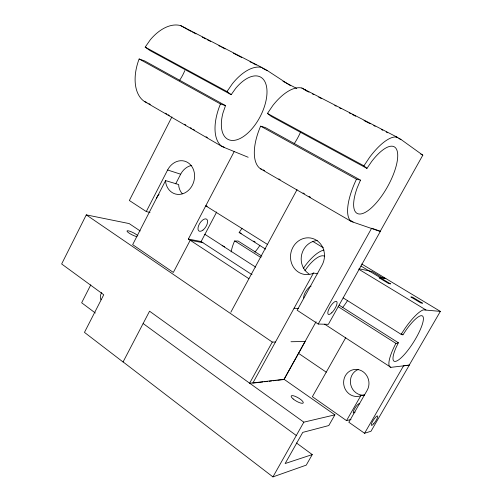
<?xml version="1.0" encoding="UTF-8"?>
<svg xmlns="http://www.w3.org/2000/svg" width="502" height="502" viewBox="0 0 502 502"><rect width="100%" height="100%" fill="white"/><g stroke="black" fill="none" stroke-linecap="round" stroke-linejoin="round"><path stroke-width="0.75" d="M275.391 342.019L272.272 342.069L249.588 383.264L284.101 379.317L334.89 414.847L303.829 422.163L149.558 311.196L123.053 361.992L84.461 332.38L103.751 294.743L61.646 263.97L86.281 214.869L129.177 223.585L140.221 230.983M248.164 157.264L222.336 146.691L144.607 101.592A42.218 25.746 -64 0 1 138.954 59.437L139.161 58.998L144.714 60.949L225.523 105.602L222.932 113.082A35.165 18.103 -62.5 0 0 241.343 137.843A35.165 18.103 -62.5 0 0 266.813 88.44A35.165 18.103 -62.5 0 0 235.695 88.327L231.177 94.683L149.922 50.514L145.185 47.119L150.324 39.752A42.218 25.746 -64 0 1 180.808 25.671L261.862 67.488L267.12 70.418L290.576 85.748M360.492 180.111L357.154 187.961A38.121 13.579 -60.8 0 0 368.706 210.118A38.121 13.579 -60.8 0 0 397.678 157.321A38.121 13.579 -60.8 0 0 371.712 161.424L366.937 168.402L271.293 116.42L267.447 113.439L272.919 105.401A45.55 21.322 -61.9 0 1 301.821 88.019L396.862 137.052L400.778 139.311L422.816 155.168L380.152 231.447L351.469 221.577L260.582 168.841A45.55 21.322 -61.9 0 1 260.419 126.629L260.651 126.159L265.407 127.577L360.492 180.111L356.502 179.195L260.651 126.159M339.157 305.166L398.381 342.759L395.946 347.811A26.7 6.463 -57.9 0 0 402.529 356.476A26.7 6.463 -57.9 0 0 423.286 320.295A26.7 6.463 -57.9 0 0 406.256 329.845L402.937 334.834L401.129 334.332L343.161 297.881M225.523 105.602L220.485 103.996L220.259 104.454A44.433 22.885 -62.5 0 0 222.336 146.691M171.929 116.859L129.353 200.493L146.277 211.562L150.023 212.434M90.78 284.847L81.65 302.775L95.317 313.003M146.277 211.562L167.618 169.983A17.055 14.37 -73.9 0 1 190.691 165.007A17.055 14.37 -73.9 0 1 186.8 191.714A17.055 14.37 -73.9 0 1 165.754 182.753L165.585 180.607L178.681 184.56L178.85 186.65A16.616 14.112 -73.7 0 0 182.27 193.766M261.849 256.108L238.03 240.991L234.503 241.142A30.666 13.579 -57.8 0 0 231.14 251.948M165.585 180.607L132.66 244.65L173.334 272.429L190.202 240.257L202.927 242.73L252.023 274.688M175.7 183.82L180.657 174.213A16.616 14.112 -73.7 0 1 191.72 165.428M230.826 312.231L248.923 278.704L188.357 239.052L234.196 151.56M216.688 211.982L201.12 241.55L188.357 239.052M356.502 179.195L356.238 179.685A48.173 17.168 -60.8 0 0 351.469 221.577M248.923 278.704L297.046 189.643M317.848 273.772L313.48 273.032L252.813 383.114L262.922 381.953M284.101 379.317L305.178 341.46L290.984 341.743M318.224 324.041L371.643 228.197L380.416 231.265L328.358 324.336L318.224 324.041L297.153 310.255L322.002 265.238A18.474 16.93 -77.9 0 0 312.313 238.387A18.474 16.93 -77.9 0 0 290.495 256.359A18.474 16.93 -77.9 0 0 311.397 273.966L313.48 273.032M316.059 321.744L283.919 379.537L277.7 380.252M123.053 361.879L272.937 476.9L303.829 422.163M398.381 342.759L395.714 343.701A33.734 8.17 -57.9 0 0 390.889 367.351L324.681 324.192M351.017 419.446L346.524 420.626L312.376 396.693L345.796 337.557M296.475 442.977L312.257 454.586L306.251 465.122L272.937 476.9M334.89 414.847L328.797 425.552L302.75 432.385L285.136 463.541L312.257 454.586M346.524 420.626L360.863 395.62L364.458 394.917M364.571 433.276L403.564 365.832L409.375 365.023L371.009 431.231L364.571 433.276L348.834 422.245L367.169 390.305A13.604 12.632 77 0 0 359.815 370.043A13.604 12.632 77 0 0 343.619 382.217A13.604 12.632 77 0 0 359.313 396.21L360.863 395.62M361.735 264.008L440.354 311.391L409.186 365.18L390.889 367.351M401.129 334.332L405.089 328.277A33.734 8.17 -57.9 0 1 423.362 309.866L440.354 311.391M366.937 168.402L363.925 165.823L369.648 157.258A48.173 17.168 -60.8 0 1 396.862 137.052M303.384 268.407L305.065 265.884A31.839 11.64 -57.8 0 1 323.985 250.065M265.596 249.117L239.165 232.495L242.02 228.266M304.909 270.735L306.904 267.823A25.2 9.212 -57.8 0 1 324.694 256.309M145.185 47.119L227.017 91.552L232.376 83.746A44.433 22.885 -62.5 0 1 261.862 67.488M264.472 381.771L267.585 381.413M269.141 381.238L271.475 380.968M273.032 380.786L276.144 380.428M294.09 308.209L298.665 308.523M222.129 245.541L224.425 246.902L204.722 234.227M385.693 278.491L382.687 277.907L372.07 271.507L359.018 268.783M385.843 278.516L379.776 277.342L360.969 266.035M207.213 206.24L205.757 205.839L267.497 244.43M260.582 168.841L261.912 169.268M167.618 169.983L180.657 174.213M144.607 101.592L146.948 102.471M239.165 232.495L241.249 233.367M307.588 91.427L308.981 92.142M312.464 93.943L313.857 94.658M318.732 97.175L321.518 98.612M334.746 105.445L336.139 106.16M339.622 107.961L341.015 108.677M349.373 112.994L350.766 113.709M352.159 114.431L355.636 116.226M363.994 120.536L370.263 123.774M373.745 125.569L375.138 126.291M381.401 129.522L382.794 130.244M386.276 132.039L387.669 132.76M396.028 137.071L397.421 137.793M398.814 138.508L400.903 139.587M187.679 29.612L191.143 31.4M192.53 32.115L195.993 33.904M202.224 37.117L205.688 38.905M207.075 39.62L210.533 41.409M218.847 45.701L220.234 46.416M221.614 47.132L225.078 48.92M233.392 53.206L241.7 57.498M250.015 61.79L251.395 62.505M252.782 63.214L256.246 65.003M262.477 68.222L267.328 70.726M296.738 88.446L282.99 81.311M420.732 154.083L422.816 155.168M267.447 113.439L363.925 165.823M180.808 25.671L184.554 27.729M185.1 28.03L186.744 28.934M139.161 58.998L220.485 103.996M301.821 88.019L306.891 91.063L304.909 89.758M200.756 241.343L202.927 242.73M263.249 169.877L264.604 170.661M278.805 178.894L280.154 179.678M303.051 192.956L304.394 193.734M309.081 196.451L310.424 197.23M350.503 220.472L353.132 221.997M148.937 103.625L150.267 104.391M165.422 113.182L166.72 113.935M168.013 114.688L169.312 115.441M184.485 124.239L185.809 125.004M190.44 127.696L191.764 128.462M193.088 129.227L194.412 129.999M206.084 136.764L207.37 137.51M222.474 146.27L224.45 147.419M312.702 241.343L323.332 247.787M358.817 269.267L425.953 309.954M185.163 28.112L186.38 28.871M253.774 241.092L255.085 241.92M401.619 333.999L402.937 334.834M234.66 240.834L260.977 257.57M338.191 306.678L395.896 343.374M224.231 246.877L255.687 267.127M298.395 353.239L326.262 372.189M86.281 214.869L272.272 342.069M143.158 323.545L296.324 435.504M227.017 91.552L231.177 94.683M100.946 299.782A6.35 5.183 -84 0 1 101.743 292.559M136.952 236.662A6.25 1.211 26.6 0 1 128.349 232.589A6.25 1.211 26.6 0 1 129.711 231.202A6.25 1.211 26.6 0 1 137.843 235.758M184.805 70.587A33.408 20.369 -64 0 1 179.377 80.653M309.075 273.948A17.953 16.553 -77.9 0 1 301.733 254.388A17.953 16.553 -77.9 0 1 317.258 240.552M303.754 298.025A7.561 2.717 -57.5 0 1 305.887 291.323A7.561 2.717 -57.5 0 1 311.102 286.102M300.648 131.882A36.044 16.867 -61.9 0 1 294.172 143.76M156.492 198.309A6.884 3.771 -57.2 0 1 159.059 194.324M259.867 245.422A24.272 10.743 -57.8 0 1 254.859 252.129M347.604 300.472A25.658 8.427 -57.9 0 1 342.427 307.726M364.534 395.156A13.328 12.412 76.3 0 1 350.76 384.764A13.328 12.412 76.3 0 1 358.484 369.359M355.146 412.048A5.541 1.368 -56.5 0 1 353.358 411.577A5.541 1.368 -56.5 0 1 356.803 405.572A5.541 1.368 -56.5 0 1 359.765 404.003M422.427 303.139L420.745 302.926L410.831 296.946L412.575 297.197L422.427 303.139M390.462 283.856L388.598 283.517L379.048 277.757L380.962 278.121L390.462 283.856M202.984 230.073A7.078 3.501 -57.3 0 0 206.88 219.336A7.078 3.501 -57.3 0 0 198.528 225.844A7.078 3.501 -57.3 0 0 202.984 230.073M293.168 398.964A6.94 1.908 30.1 0 0 303.17 403.024A6.94 1.908 30.1 0 0 295.327 396.398A6.94 1.908 30.1 0 0 293.168 398.964M331.772 312.765A7.674 2.523 -57.5 0 0 336.748 301.583A7.674 2.523 -57.5 0 0 328.797 309.345A7.674 2.523 -57.5 0 0 331.772 312.765M373.839 423.638A5.604 1.249 -56.6 0 0 377.617 415.989A5.604 1.249 -56.6 0 0 372.101 422.339A5.604 1.249 -56.6 0 0 373.839 423.638"/></g></svg>
